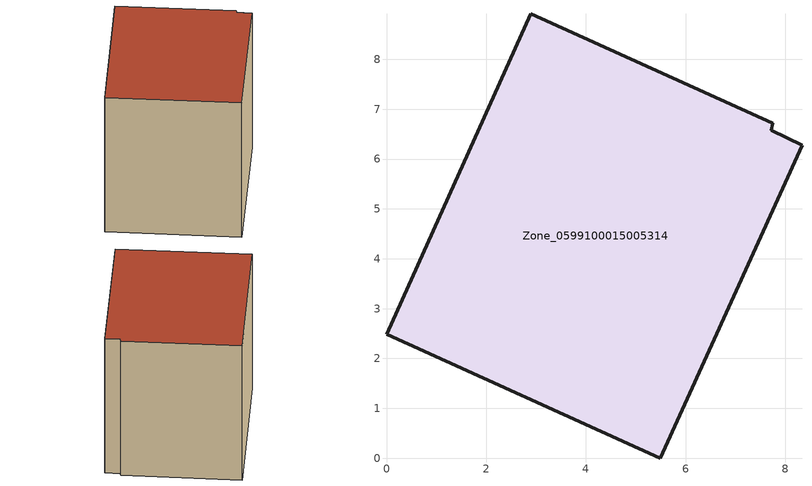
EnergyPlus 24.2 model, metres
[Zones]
Zone_0599100015005314
 floor ground (C_G): 0,2.49 2.89,8.91 7.75,6.72 7.72,6.58 8.34,6.28 5.49,0 z0.82
 wall outside (C_F): 0,2.49 5.49,0 8.34,6.28 7.72,6.58 7.75,6.72 2.89,8.91 0,2.49 z0.82:7.97
 roof outside (C_R): 2.89,8.91 0,2.49 5.49,0 8.34,6.28 7.72,6.58 7.75,6.72 z7.97
[BUILDING]
Pand.0599100015005314: North Axis=0; Terrain=City; Loads Convergence Tolerance Value=0.04; Temperature Convergence Tolerance Value=0.4; Solar Distribution=FullExterior; Maximum Number of Warmup Days=25; Minimum Number of Warmup Days=1
[Site:Location]
Rotterdam.The.Hague.AP_ZH_NLD Design_Conditions: Latitude=51.96; Longitude=4.45; Time Zone=1; Elevation=-4.5
[SITE:GROUNDTEMPERATURE:BUILDINGSURFACE]
18, 18, 18, 18, 18, 18, 18, 18, 18, 18, 18, 18
[MATERIAL] Thermal Absorptance=0.9; Solar Absorptance=0.7; Visible Absorptance=0.7
Name | Roughness | Thickness | Conductivity | Density | Specific Heat
G.TI.1965-1974 | MediumSmooth | 0.15 | 0.882353 | 540 | 1210
F.TI.1965-1974 | Rough | 0.3 | 0.697674 | 1920 | 840
R.TI.1965-1974 | MediumRough | 0.2 | 0.232558 | 1500 | 1000
[CONSTRUCTION]
C_G: G.TI.1965-1974
C_F: F.TI.1965-1974
C_R: R.TI.1965-1974
[ZONE]
Zone_0599100015005314: Type=1; Multiplier=1; Ceiling Height=Autocalculate; Volume=Autocalculate; Floor Area=autocalculate; Part of Total Floor Area=Yes
[ZONEINFILTRATION:DESIGNFLOWRATE]
Infil_Zone_0599100015005314: Zone or ZoneList or Space or SpaceList=Zone_0599100015005314; Schedule=AlwaysOn; Design Flow Rate Calculation Method=Flow/Area; Flow Rate per Floor Area=0.003; Constant Term Coefficient=1; Temperature Term Coefficient=0; Velocity Term Coefficient=0; Velocity Squared Term Coefficient=0
[HVACTEMPLATE:ZONE:IDEALLOADSAIRSYSTEM]
Zone_0599100015005314: Maximum Heating Supply Air Temperature=50; Minimum Cooling Supply Air Temperature=13; Maximum Heating Supply Air Humidity Ratio=0.0156; Minimum Cooling Supply Air Humidity Ratio=0.0077; Heating Limit=NoLimit; Cooling Limit=NoLimit; Dehumidification Control Type=ConstantSensibleHeatRatio; Cooling Sensible Heat Ratio=0.7; Dehumidification Setpoint=60; Humidification Control Type=None; Humidification Setpoint=30; Outdoor Air Method=None; Outdoor Air Flow Rate per Person=0.00944; Outdoor Air Flow Rate per Zone Floor Area=0; Outdoor Air Flow Rate per Zone=0; Demand Controlled Ventilation Type=None; Outdoor Air Economizer Type=NoEconomizer; Heat Recovery Type=None; Sensible Heat Recovery Effectiveness=0.7; Latent Heat Recovery Effectiveness=0.65
[ZONECONTROL:THERMOSTAT]
ThermostatControl_Zone_0599100015005314: Zone or ZoneList=Zone_0599100015005314; Control Type Schedule=DualSetpointControlType; Control 1=Thermostat_Zone_0599100015005314; Temperature Difference Between Cutout And Setpoint=0
[THERMOSTATSETPOINT:DUALSETPOINT]
Thermostat_Zone_0599100015005314: Heating Setpoint Temperature Schedule=HeatingSetpoint_Zone_0599100015005314; Cooling Setpoint Temperature Schedule=CoolingSetpoint_Zone_0599100015005314
[SCHEDULE:COMPACT]
HeatingSetpoint_Zone_0599100015005314: Through: 12/31, For: AllDays, Until: 24:00, 21
CoolingSetpoint_Zone_0599100015005314: Through: 12/31, For: AllDays, Until: 24:00, 24
DualSetpointControlType: Through: 12/31, For: AllDays, Until: 24:00, 4
AlwaysOn: Through: 12/31, For: AllDays, Until: 24:00, 1
